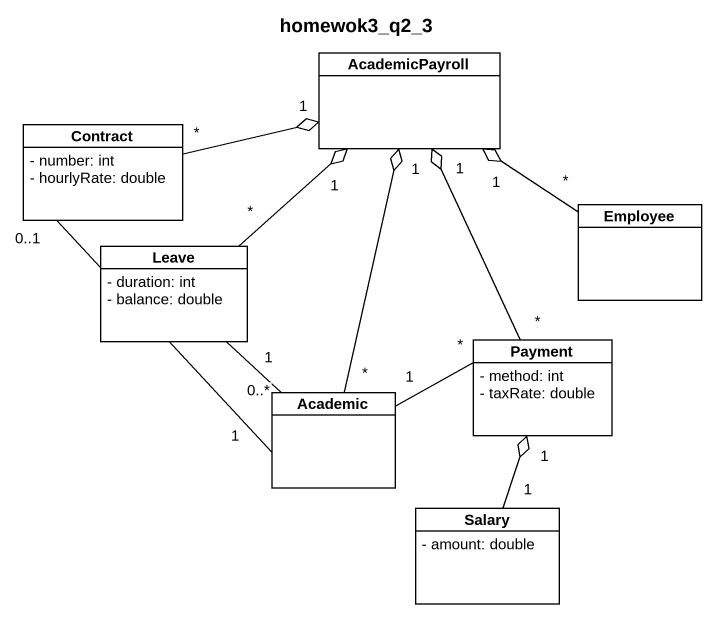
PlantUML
@startuml
title homewok3_q2_3
hide circle
hide empty members
skinparam classAttributeIconSize 0
class AcademicPayroll
class Contract {
  - number: int
  - hourlyRate: double
}
class Employee
class Leave {
  - duration: int
  - balance: double
}
class Payment {
  - method: int
  - taxRate: double
}
class Academic
class Salary {
  - amount: double
}
Contract "*" -right-o "1" AcademicPayroll
Employee "*" -up-o "1" AcademicPayroll
Leave "*" -up-o "1" AcademicPayroll
Payment "*" -up-o "1" AcademicPayroll
Academic "*" -up-o "1" AcademicPayroll
Academic "1" -up- "0..1" Contract
Academic "1" -up- "0..*" Leave
Academic "1" -right- "*" Payment
Salary "1" -up-o "1" Payment
@enduml
